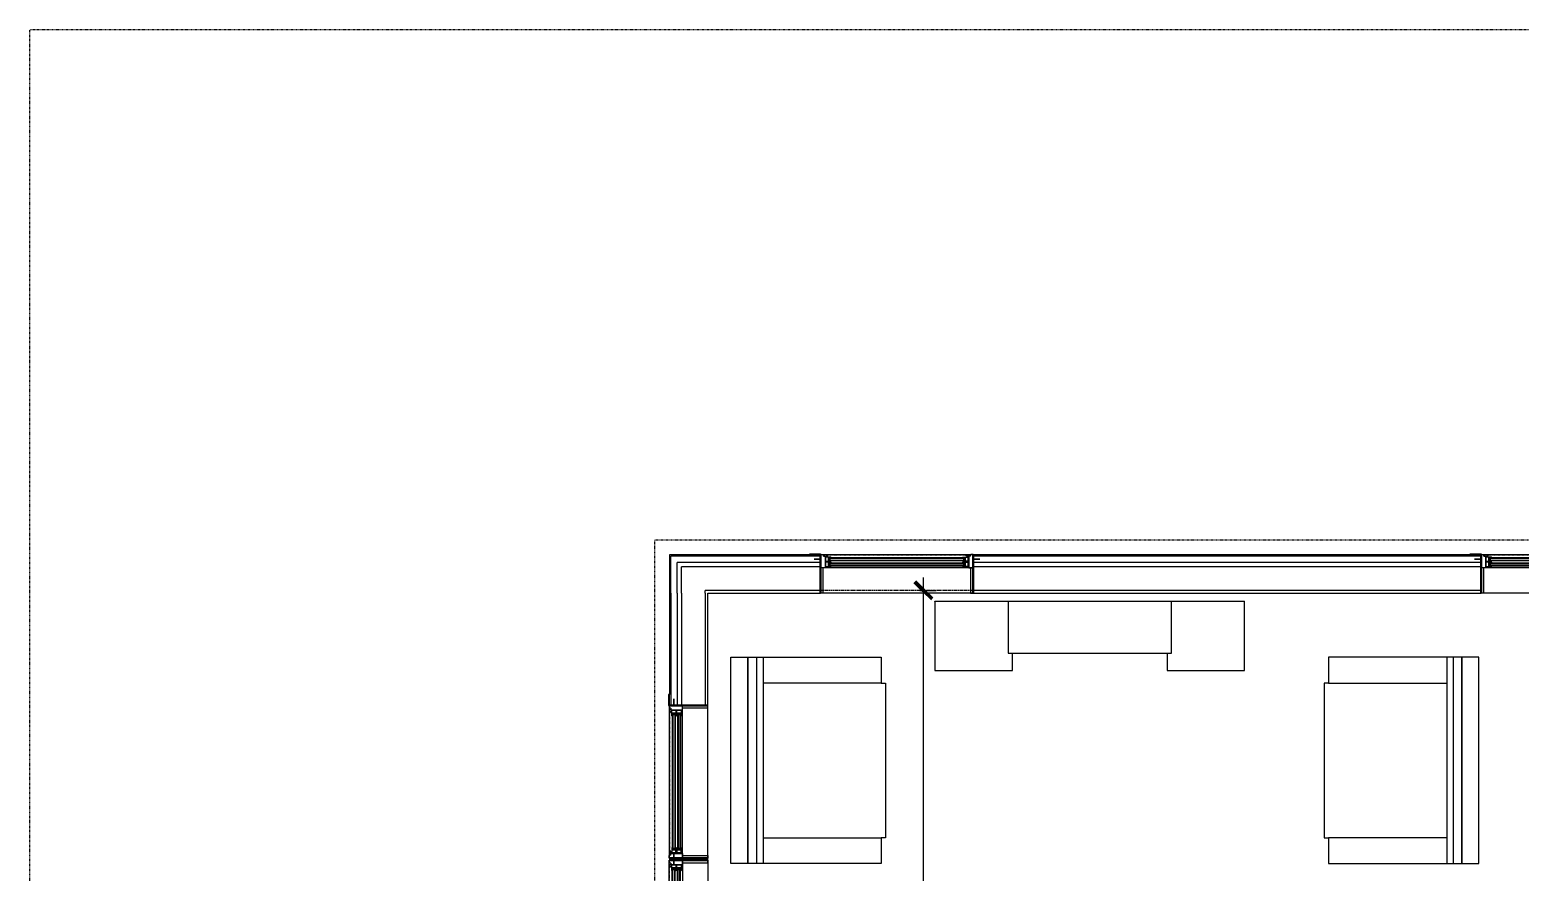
# Model space of a CAD drawing. Header units: inches. Extents: x -4010 to -1814, y 9846 to 12241.
# Drawn here: x -4009.5 to -3663.1, y 12045 to 12240.7 of the extents above; entities that cross this region are included whole.
import ezdxf

# ---------------------------------------------------------------- set-up
doc = ezdxf.new("R2010")
doc.units = ezdxf.units.IN
doc.header["$MEASUREMENT"] = 0
for name, pattern in [('Aligning Line 1_8_', [0.25, 0.125, -0.125]), ('Aligning Line 1_8__2_', [0.25, 0.125, -0.125]), ('Dash', [0.25, 0.125, -0.125]), ('Dash 3_32_', [0.1875, 0.09375, -0.09375])]:
    doc.linetypes.add(name, pattern=pattern)
for name, color, linetype, lineweight in [('0-1', 7, 'Continuous', 5), ('0-2', 7, 'Continuous', 9), ('A-ANNO-DIMS', 211, 'Continuous', 9), ('A-ANNO-DIMS-32', 211, 'Continuous', 9), ('A-DETL-1', 90, 'Dash 3_32_', 18), ('A-DETL-GENF-HDLN-1', 7, 'Dash', 9), ('A-DETL-GENF-HDLN-2', 1, 'Continuous', 18), ('A-GLAZ', 151, 'Continuous', 18), ('A-GLAZ-1', 10, 'Continuous', 30), ('A-GLAZ-2', 7, 'Continuous', 9), ('A-WALL-1', 7, 'Continuous', 9), ('A-WALL-2', 250, 'Continuous', 18), ('G-ANNO-SYMB', 111, 'Aligning Line 1_8_', 9), ('G-ANNO-SYMB-2', 147, 'Aligning Line 1_8__2_', 9), ('I-FURN', 30, 'Continuous', 9)]:
    doc.layers.add(name, color=color, linetype=linetype, lineweight=lineweight)
doc.styles.add('Century Gothic', font='ufonts.com_century-gothic.ttf', dxfattribs={"height": 3})
doc.dimstyles.new('OD_1__HACK_2', dxfattribs={"dimscale": 12, "dimtxt": 3.132505, "dimasz": 0.333333, "dimexe": 0.25, "dimexo": 0.166667, "dimgap": 0.041667, "dimtad": 1, "dimdec": 4, "dimrnd": 0.0625, "dimzin": 3, "dimdsep": 46, "dimlunit": 4, "dimtxsty": 'Century Gothic', "dimblk1": 'OBLIQUE', "dimblk2": 'OBLIQUE', "dimsah": 1, "dimcen": 0.09, "dimdle": 0.25, "dimazin": 0, "dimtfac": 1, "dimtdec": 4, "dimtix": 1, "dimtmove": 0, "dimatfit": 3, "dimfxl": 1, "dimtvp": 1, "dimtfill": 1, "dimfrac": 2, "dimtolj": 1, "dimtzin": 0, "dimarcsym": 2})

# ---------------------------------------------------------------- blocks, each defined once
blk = doc.blocks.new('Window-Double_Hung-Marvin-Essential - ESDH3066 - 2nd Floor-3033825-UNIT PLANS - 2ND _ 3RD FLOOR')
at = {"layer": 'A-DETL-GENF-HDLN-1'}
blk.add_line((16.1, 4.47), (-16.5, 4.47), dxfattribs=at)
at = {"layer": 'A-DETL-GENF-HDLN-2'}
for p, q in [((-19.25, 3.48), (-19.25, 3.44)), ((-17.75, 3.48), (-19.25, 3.48)), ((-17.75, 4.53), (-17.16, 4.53)), ((-17.75, 4.53), (-17.75, 1.44)), ((-17.08, 4.12), (-17.16, 4.53)), ((-17.08, 4.12), (-16.19, 4.12)), ((-16.85, 4.5), (-16.85, 4.12)), ((-16.3, 4.5), (-16.85, 4.5)), ((-16.38, 4.02), (-16.72, 4.02)), ((-16.72, 4.02), (-16.72, 1.44)), ((-15.34, 3.94), (-16.56, 3.94)), ((-16.56, 3), (-16.56, 3.94)), ((-16.38, 4.12), (-16.38, 4.02)), ((-16.3, 4.26), (-16.3, 4.5)), ((-16.18, 4.26), (-16.3, 4.26)), ((-16.19, 4.22), (-16.1, 4.22)), ((-16.19, 4.12), (-16.19, 4.22)), ((-16.18, 4.47), (-16.1, 4.47)), ((-16.18, 4.47), (-16.18, 4.26)), ((-16.1, 4.22), (-16.1, 4.47)), ((-15.94, 3.12), (-15.94, 3.84)), ((-15.94, 3.84), (-15.28, 3.84)), ((-15.84, 3.13), (-15.84, 3.82)), ((-15.54, 3.26), (-15.54, 3.7)), ((-15.34, 3.94), (-15.28, 3.88)), ((-15.28, 3.84), (-15.28, 3.88)), ((15.34, 3.94), (15.28, 3.88)), ((15.28, 3.84), (15.28, 3.88)), ((15.94, 3.84), (15.28, 3.84)), ((15.34, 3.94), (16.56, 3.94)), ((15.54, 3.26), (15.54, 3.7)), ((15.84, 3.13), (15.84, 3.82)), ((15.94, 3.12), (15.94, 3.84)), ((16.18, 4.47), (16.1, 4.47)), ((16.1, 4.22), (16.1, 4.47)), ((16.19, 4.22), (16.1, 4.22)), ((16.18, 4.47), (16.18, 4.26)), ((16.18, 4.26), (16.3, 4.26)), ((16.19, 4.12), (16.19, 4.22)), ((17.08, 4.12), (16.19, 4.12)), ((16.3, 4.26), (16.3, 4.5)), ((16.3, 4.5), (16.85, 4.5)), ((16.38, 4.12), (16.38, 4.02)), ((16.38, 4.02), (16.72, 4.02)), ((16.56, 3), (16.56, 3.94)), ((16.72, 4.02), (16.72, 1.44)), ((16.85, 4.5), (16.85, 4.12)), ((17.08, 4.12), (17.16, 4.53)), ((17.75, 4.53), (17.16, 4.53)), ((17.75, 4.53), (17.75, 1.44)), ((17.75, 3.48), (19.25, 3.48)), ((19.25, 3.48), (19.25, 3.44)), ((-19.25, 3.44), (-17.9, 3.44)), ((-17.9, 3.44), (-17.9, 3.33)), ((-17.9, 3.33), (-17.75, 3.33)), ((-16.72, 1.44), (-17.75, 1.44)), ((-17.13, 1.41), (-17.13, -4.44)), ((-16.56, 3), (-15.34, 3)), ((-15.34, 2.72), (-16.56, 2.72)), ((-16.56, 1.78), (-16.56, 2.72)), ((-16.56, 1.78), (-15.34, 1.78)), ((-15.28, 3.12), (-15.94, 3.12)), ((-15.94, 1.9), (-15.94, 2.62)), ((-15.94, 2.62), (-15.28, 2.62)), ((-15.28, 1.9), (-15.94, 1.9)), ((-15.84, 1.91), (-15.84, 2.6)), ((-15.54, 2.04), (-15.54, 2.48)), ((-15.34, 3), (-15.28, 3.06)), ((-15.34, 2.72), (-15.28, 2.66)), ((-15.34, 1.78), (-15.28, 1.84)), ((-15.28, 3.06), (-15.28, 3.12)), ((-15.28, 2.62), (-15.28, 2.66)), ((-15.28, 1.84), (-15.28, 1.9)), ((15.28, 3.06), (15.28, 3.12)), ((15.28, 3.12), (15.94, 3.12)), ((15.34, 3), (15.28, 3.06)), ((15.34, 2.72), (15.28, 2.66)), ((15.28, 2.62), (15.28, 2.66)), ((15.94, 2.62), (15.28, 2.62)), ((15.28, 1.84), (15.28, 1.9)), ((15.28, 1.9), (15.94, 1.9)), ((15.34, 1.78), (15.28, 1.84)), ((16.56, 3), (15.34, 3)), ((15.34, 2.72), (16.56, 2.72)), ((16.56, 1.78), (15.34, 1.78)), ((15.54, 2.04), (15.54, 2.48)), ((15.84, 1.91), (15.84, 2.6)), ((15.94, 1.9), (15.94, 2.62)), ((16.56, 1.78), (16.56, 2.72)), ((16.72, 1.44), (17.75, 1.44)), ((17.12, -4.44), (17.12, 1.41)), ((17.9, 3.33), (17.75, 3.33)), ((17.9, 3.44), (17.9, 3.33)), ((19.25, 3.44), (17.9, 3.44)), ((-17.13, -4.44), (-17.75, -4.44)), ((17.12, -4.44), (17.75, -4.44))]:
    blk.add_line(p, q, dxfattribs=at)
at = {"layer": 'A-GLAZ'}
for p, q in [((15.84, 3.82), (-15.84, 3.82)), ((15.84, 3.7), (-15.84, 3.7)), ((15.84, 3.26), (-15.84, 3.26)), ((15.84, 3.13), (-15.84, 3.13)), ((15.84, 2.6), (-15.84, 2.6)), ((15.84, 2.48), (-15.84, 2.48)), ((15.84, 2.04), (-15.84, 2.04)), ((15.84, 1.91), (-15.84, 1.91))]:
    blk.add_line(p, q, dxfattribs=at)
at = {"layer": 'A-GLAZ-1'}
for p, q in [((-17.75, 4.53), (-17.75, 1.44)), ((17.75, 1.44), (17.75, 4.53)), ((-17.75, 1.41), (-17.75, -4.44)), ((17.75, -4.44), (17.75, 1.41))]:
    blk.add_line(p, q, dxfattribs=at)
at = {"layer": 'A-GLAZ-2'}
for p, q in [((17.75, 4.53), (-17.75, 4.53)), ((20.27, 4.69), (17.75, 4.69)), ((17.75, 4.69), (17.75, 4.53)), ((17.75, 4.44), (20.27, 4.44)), ((20.27, 4.44), (20.27, 4.69)), ((-17.75, 1.44), (17.75, 1.44)), ((-17.75, -4.44), (17.75, -4.44))]:
    blk.add_line(p, q, dxfattribs=at)
blk = doc.blocks.new('Window-Double_Hung-Marvin-Essential - ESDH3066 - 2nd Floor-3033827-UNIT PLANS - 2ND _ 3RD FLOOR')
at = {"layer": 'A-DETL-GENF-HDLN-1'}
blk.add_line((16.1, -4.47), (-16.5, -4.47), dxfattribs=at)
at = {"layer": 'A-DETL-GENF-HDLN-2'}
for p, q in [((-17.13, 4.44), (-17.75, 4.44)), ((-17.13, -1.41), (-17.13, 4.44)), ((17.12, 4.44), (17.75, 4.44)), ((17.12, 4.44), (17.12, -1.41)), ((-19.25, -3.48), (-19.25, -3.44)), ((-19.25, -3.44), (-17.9, -3.44)), ((-17.9, -3.44), (-17.9, -3.33)), ((-17.9, -3.33), (-17.75, -3.33)), ((-16.72, -1.44), (-17.75, -1.44)), ((-17.75, -4.53), (-17.75, -1.44)), ((-16.72, -4.02), (-16.72, -1.44)), ((-16.56, -1.78), (-15.34, -1.78)), ((-16.56, -1.78), (-16.56, -2.72)), ((-15.34, -2.72), (-16.56, -2.72)), ((-16.56, -3), (-15.34, -3)), ((-16.56, -3), (-16.56, -3.94)), ((-15.28, -1.9), (-15.94, -1.9)), ((-15.94, -1.9), (-15.94, -2.62)), ((-15.94, -2.62), (-15.28, -2.62)), ((-15.28, -3.12), (-15.94, -3.12)), ((-15.94, -3.12), (-15.94, -3.84)), ((-15.84, -1.91), (-15.84, -2.6)), ((-15.84, -3.13), (-15.84, -3.82)), ((-15.54, -2.04), (-15.54, -2.48)), ((-15.54, -3.26), (-15.54, -3.7)), ((-15.34, -1.78), (-15.28, -1.84)), ((-15.34, -2.72), (-15.28, -2.66)), ((-15.34, -3), (-15.28, -3.06)), ((-15.28, -1.84), (-15.28, -1.9)), ((-15.28, -2.62), (-15.28, -2.66)), ((-15.28, -3.06), (-15.28, -3.12)), ((15.34, -1.78), (15.28, -1.84)), ((15.28, -1.84), (15.28, -1.9)), ((15.28, -1.9), (15.94, -1.9)), ((15.28, -2.62), (15.28, -2.66)), ((15.94, -2.62), (15.28, -2.62)), ((15.34, -2.72), (15.28, -2.66)), ((15.34, -3), (15.28, -3.06)), ((15.28, -3.06), (15.28, -3.12)), ((15.28, -3.12), (15.94, -3.12)), ((16.56, -1.78), (15.34, -1.78)), ((15.34, -2.72), (16.56, -2.72)), ((16.56, -3), (15.34, -3)), ((15.54, -2.04), (15.54, -2.48)), ((15.54, -3.26), (15.54, -3.7)), ((15.84, -1.91), (15.84, -2.6)), ((15.84, -3.13), (15.84, -3.82)), ((15.94, -1.9), (15.94, -2.62)), ((15.94, -3.12), (15.94, -3.84)), ((16.56, -1.78), (16.56, -2.72)), ((16.56, -3), (16.56, -3.94)), ((16.72, -4.02), (16.72, -1.44)), ((16.72, -1.44), (17.75, -1.44)), ((17.75, -4.53), (17.75, -1.44)), ((17.9, -3.33), (17.75, -3.33)), ((17.9, -3.44), (17.9, -3.33)), ((19.25, -3.44), (17.9, -3.44)), ((19.25, -3.48), (19.25, -3.44)), ((-17.75, -3.48), (-19.25, -3.48)), ((-17.75, -4.53), (-17.16, -4.53)), ((-17.08, -4.12), (-17.16, -4.53)), ((-17.08, -4.12), (-16.19, -4.12)), ((-16.85, -4.5), (-16.85, -4.12)), ((-16.3, -4.5), (-16.85, -4.5)), ((-16.38, -4.02), (-16.72, -4.02)), ((-15.34, -3.94), (-16.56, -3.94)), ((-16.38, -4.12), (-16.38, -4.02)), ((-16.18, -4.26), (-16.3, -4.26)), ((-16.3, -4.26), (-16.3, -4.5)), ((-16.19, -4.12), (-16.19, -4.22)), ((-16.19, -4.22), (-16.1, -4.22)), ((-16.18, -4.47), (-16.18, -4.26)), ((-16.18, -4.47), (-16.1, -4.47)), ((-16.1, -4.22), (-16.1, -4.47)), ((-15.94, -3.84), (-15.28, -3.84)), ((-15.34, -3.94), (-15.28, -3.88)), ((-15.28, -3.84), (-15.28, -3.88)), ((15.28, -3.84), (15.28, -3.88)), ((15.94, -3.84), (15.28, -3.84)), ((15.34, -3.94), (15.28, -3.88)), ((15.34, -3.94), (16.56, -3.94)), ((16.19, -4.22), (16.1, -4.22)), ((16.1, -4.22), (16.1, -4.47)), ((16.18, -4.47), (16.1, -4.47)), ((16.18, -4.47), (16.18, -4.26)), ((16.18, -4.26), (16.3, -4.26)), ((17.08, -4.12), (16.19, -4.12)), ((16.19, -4.12), (16.19, -4.22)), ((16.3, -4.26), (16.3, -4.5)), ((16.3, -4.5), (16.85, -4.5)), ((16.38, -4.12), (16.38, -4.02)), ((16.38, -4.02), (16.72, -4.02)), ((16.85, -4.5), (16.85, -4.12)), ((17.08, -4.12), (17.16, -4.53)), ((17.75, -4.53), (17.16, -4.53)), ((17.75, -3.48), (19.25, -3.48))]:
    blk.add_line(p, q, dxfattribs=at)
at = {"layer": 'A-GLAZ'}
for p, q in [((15.84, -1.91), (-15.84, -1.91)), ((15.84, -2.04), (-15.84, -2.04)), ((15.84, -2.48), (-15.84, -2.48)), ((15.84, -2.6), (-15.84, -2.6)), ((15.84, -3.13), (-15.84, -3.13)), ((15.84, -3.26), (-15.84, -3.26)), ((15.84, -3.7), (-15.84, -3.7)), ((15.84, -3.82), (-15.84, -3.82))]:
    blk.add_line(p, q, dxfattribs=at)
at = {"layer": 'A-GLAZ-1'}
for p, q in [((-17.75, -1.41), (-17.75, 4.44)), ((17.75, 4.44), (17.75, -1.41)), ((-17.75, -4.53), (-17.75, -1.44)), ((17.75, -1.44), (17.75, -4.53))]:
    blk.add_line(p, q, dxfattribs=at)
at = {"layer": 'A-GLAZ-2'}
for p, q in [((-17.75, 4.44), (17.75, 4.44)), ((-17.75, -1.44), (17.75, -1.44)), ((17.75, -4.53), (-17.75, -4.53)), ((17.75, -4.44), (20.27, -4.44)), ((17.75, -4.69), (17.75, -4.53)), ((20.27, -4.69), (17.75, -4.69)), ((20.27, -4.44), (20.27, -4.69))]:
    blk.add_line(p, q, dxfattribs=at)
blk = doc.blocks.new('CTR - 1st Phase - Shell_rvt-1-UNIT PLANS - 2ND _ 3RD FLOOR')
at = {"layer": 'A-WALL-1'}
for p, q in [((-3828.14, 12118.59), (-3860.72, 12118.59)), ((-3860.72, 12118.59), (-3860.72, 12118.34)), ((-3860.72, 12118.34), (-3860.72, 12109.71)), ((-3674.54, 12118.59), (-3790.11, 12118.59)), ((-3825.61, 12115.56), (-3825.61, 12115.59)), ((-3790.11, 12115.59), (-3790.11, 12115.56)), ((-3672.01, 12115.56), (-3672.01, 12115.59)), ((-3860.72, 12109.71), (-3860.72, 12086.1)), ((-3851.85, 12109.71), (-3825.61, 12109.71)), ((-3851.85, 12083.58), (-3851.85, 12109.71)), ((-3790.11, 12109.71), (-3672.01, 12109.71)), ((-3857.72, 12083.58), (-3857.69, 12083.58)), ((-3860.72, 12048.08), (-3860.72, 12047.58)), ((-3857.69, 12048.08), (-3857.72, 12048.08)), ((-3857.72, 12047.58), (-3857.69, 12047.58)), ((-3851.85, 12047.58), (-3851.85, 12048.08))]:
    blk.add_line(p, q, dxfattribs=at)
at = {"layer": 'A-WALL-2'}
for p, q in [((-3825.61, 12118.34), (-3860.47, 12118.34)), ((-3860.47, 12116.84), (-3860.47, 12118.34)), ((-3860.47, 12109.71), (-3860.47, 12116.84)), ((-3825.61, 12116.84), (-3858.97, 12116.84)), ((-3858.97, 12115.84), (-3858.97, 12116.84)), ((-3672.01, 12118.34), (-3790.11, 12118.34)), ((-3672.01, 12116.84), (-3790.11, 12116.84)), ((-3858.97, 12109.71), (-3858.97, 12115.84)), ((-3825.61, 12115.84), (-3857.97, 12115.84)), ((-3857.97, 12110.34), (-3857.97, 12115.84)), ((-3672.01, 12115.84), (-3790.11, 12115.84)), ((-3857.97, 12109.71), (-3857.97, 12110.34)), ((-3825.61, 12110.34), (-3852.47, 12110.34)), ((-3852.47, 12109.71), (-3852.47, 12110.34)), ((-3672.01, 12110.34), (-3790.11, 12110.34)), ((-3860.47, 12109.71), (-3860.47, 12083.58)), ((-3858.97, 12109.71), (-3858.97, 12083.58)), ((-3857.97, 12109.71), (-3857.97, 12083.58)), ((-3852.47, 12109.71), (-3852.47, 12083.58)), ((-3860.47, 12048.08), (-3860.47, 12047.58)), ((-3858.97, 12048.08), (-3858.97, 12047.58)), ((-3857.97, 12048.08), (-3857.97, 12047.58)), ((-3852.47, 12048.08), (-3852.47, 12047.58))]:
    blk.add_line(p, q, dxfattribs=at)
at = {"layer": '0-2'}
for name, p, rotation in [('Window-Double_Hung-Marvin-Essential - ESDH3066 - 2nd Floor-3033827-UNIT PLANS - 2ND _ 3RD FLOOR', (-3807.86, 12114.15), 180), ('Window-Double_Hung-Marvin-Essential - ESDH3066 - 2nd Floor-3033827-UNIT PLANS - 2ND _ 3RD FLOOR', (-3654.26, 12114.15), 180), ('Window-Double_Hung-Marvin-Essential - ESDH3066 - 2nd Floor-3033825-UNIT PLANS - 2ND _ 3RD FLOOR', (-3856.29, 12065.83), 89.99999999999991), ('Window-Double_Hung-Marvin-Essential - ESDH3066 - 2nd Floor-3033827-UNIT PLANS - 2ND _ 3RD FLOOR', (-3856.29, 12029.83), 269.9999999999999)]:
    blk.add_blockref(name, p, dxfattribs=dict(at, rotation=rotation))
blk = doc.blocks.new('CTR - 1st Phase - Structure_rvt-1-UNIT PLANS - 2ND _ 3RD FLOOR')
at = {"layer": 'G-ANNO-SYMB-2'}
for p in [(-3864.19, 9867.01), (-1904.06, 12122.03)]:
    blk.add_line(p, (-3864.19, 12122.03), dxfattribs=at)
blk = doc.blocks.new('Entertainment_Center_14771 - Entertainment_Center_14771-1352616-UNIT PLANS - 2ND _ 3RD FLOOR')
at = {"layer": 'I-FURN'}
for p, q in [((-36, 6.12), (-19, 6.12)), ((-36, 6), (-36, 6.12)), ((-19, 6), (-36, 6)), ((-19, 6), (-36, 6)), ((-36, 6), (-36, -10)), ((-19, 6.12), (19, 6.12)), ((-19, 6), (-19, 6.12)), ((19, 6), (-19, 6)), ((19, 6), (-19, 6)), ((-19, 6), (-19, -6)), ((19, 6.12), (36, 6.12)), ((19, 6.12), (19, 6)), ((36, 6), (19, 6)), ((19, -6), (19, 6)), ((36, 6), (19, 6)), ((36, 6), (36, 6.12)), ((36, -10), (36, 6)), ((-19, -6), (19, -6)), ((-18, -10), (-18, -6)), ((18, -6), (18, -10)), ((-36, -10), (-18, -10)), ((-35.34, -10), (-35.34, -10.03)), ((-35.34, -10.03), (-34.85, -10.03)), ((-34.85, -10.03), (-34.85, -10)), ((-19.66, -10), (-19.66, -10.03)), ((-19.66, -10.03), (-18.66, -10.03)), ((-18.66, -10.03), (-18.66, -10)), ((18, -10), (36, -10)), ((18.66, -10), (18.66, -10.03)), ((18.66, -10.03), (19.66, -10.03)), ((19.66, -10.03), (19.66, -10)), ((34.85, -10), (34.85, -10.03)), ((34.85, -10.03), (35.34, -10.03)), ((35.34, -10.03), (35.34, -10))]:
    blk.add_line(p, q, dxfattribs=at)
blk = doc.blocks.new('Couch-Both_Arms-Generic - 2-1523460-UNIT PLANS - 2ND _ 3RD FLOOR')
at = {"layer": 'I-FURN'}
for p, q in [((-24, 17.5), (-18, 17.5)), ((-24, -10), (-24, 17.5)), ((-18, 18.5), (18, 18.5)), ((-18, 17.5), (-18, 18.5)), ((-18, 17.5), (-18, -10)), ((18, 18.5), (18, 17.5)), ((18, 17.5), (24, 17.5)), ((18, -10), (18, 17.5)), ((24, 17.5), (24, -10)), ((-24, -10), (24, -10)), ((-24, -13.5), (-24, -10)), ((24, -10), (24, -13.5)), ((-24, -11.5), (24, -11.5)), ((-24, -13.5), (24, -13.5)), ((-24, -17.5), (-24, -13.5)), ((24, -13.5), (-24, -13.5)), ((24, -13.5), (24, -17.5)), ((24, -17.5), (-24, -17.5))]:
    blk.add_line(p, q, dxfattribs=at)
blk = doc.blocks.new('Couch-Both_Arms-Generic - 2-1352635-UNIT PLANS - 2ND _ 3RD FLOOR')
at = {"layer": 'I-FURN'}
for p, q in [((24, 17.5), (-24, 17.5)), ((-24, 17.5), (-24, 13.5)), ((24, 13.5), (24, 17.5)), ((-24, 13.5), (24, 13.5)), ((24, 13.5), (-24, 13.5)), ((-24, 13.5), (-24, 10)), ((-24, 11.5), (24, 11.5)), ((24, 10), (24, 13.5)), ((-24, 10), (-24, -17.5)), ((-24, 10), (24, 10)), ((-18, -17.5), (-18, 10)), ((18, 10), (18, -17.5)), ((24, -17.5), (24, 10)), ((-24, -17.5), (-18, -17.5)), ((-18, -17.5), (-18, -18.5)), ((-18, -18.5), (18, -18.5)), ((18, -18.5), (18, -17.5)), ((18, -17.5), (24, -17.5))]:
    blk.add_line(p, q, dxfattribs=at)
blk = doc.blocks.new('DIMBLOCK135-UNIT PLANS - 2ND _ 3RD FLOOR')
at = {"layer": 'A-ANNO-DIMS-32'}
for p, q in [((-3801.7, 11891.19), (-3801.7, 12113.34)), ((-3802.53, 12110.34), (-3798.7, 12110.34)), ((-3801.7, 12110.34), (-3802.53, 12110.34)), ((-3802.53, 11891.19), (-3798.7, 11891.19)), ((-3801.7, 11891.19), (-3802.53, 11891.19))]:
    blk.add_line(p, q, dxfattribs=at)
at = {"layer": 'A-ANNO-DIMS-32', "lineweight": 50}
for p, q in [((-3801.7, 12110.34), (-3803.7, 12112.34)), ((-3801.7, 12110.34), (-3799.7, 12108.34)), ((-3801.7, 11891.19), (-3803.7, 11893.19)), ((-3801.7, 11891.19), (-3799.7, 11889.19))]:
    blk.add_line(p, q, dxfattribs=at)
at = {"layer": 'A-ANNO-DIMS-32', "color": 0, "insert": (-3806.04, 11990.52), "char_height": 3, "width": 24.5827, "attachment_point": 1, "rotation": 90, "line_spacing_factor": 0.984502, "style": 'Century Gothic', "bg_fill": 3, "box_fill_scale": 1.25, "bg_fill_color": 256, "bg_fill_true_color": 13158600, "bg_fill_transparency": 0}
blk.add_mtext('18\' - 3 1/8"', dxfattribs=at)
blk = doc.blocks.new('_Oblique')
at = {"color": 0, "linetype": 'ByBlock', "lineweight": -2}
blk.add_line((-0.5, -0.5), (0.5, 0.5), dxfattribs=at)

msp = doc.modelspace()

# ---------------------------------------------------------------- linework, layer by layer
at = {"layer": 'A-DETL-1'}
msp.add_line((-3773.62757, 12110.3394), (-3836.62757, 12110.3394), dxfattribs=at)
at = {"layer": 'G-ANNO-SYMB'}
for p in [(-4009.5295, 9846.2766), (-1813.52288, 12240.74859)]:
    msp.add_line(p, (-4009.5295, 12240.74859), dxfattribs=at)

# ---------------------------------------------------------------- block references
at = {"layer": '0-1'}
for name in ['CTR - 1st Phase - Shell_rvt-1-UNIT PLANS - 2ND _ 3RD FLOOR', 'CTR - 1st Phase - Structure_rvt-1-UNIT PLANS - 2ND _ 3RD FLOOR']:
    msp.add_blockref(name, (0, 0), dxfattribs=at)
at = {"layer": 'I-FURN'}
msp.add_blockref('Entertainment_Center_14771 - Entertainment_Center_14771-1352616-UNIT PLANS - 2ND _ 3RD FLOOR', (-3763.00743, 12101.73515), dxfattribs=at)
for name, p, rotation in [('Couch-Both_Arms-Generic - 2-1523460-UNIT PLANS - 2ND _ 3RD FLOOR', (-3828.99716, 12070.78515), 270.0000000000335), ('Couch-Both_Arms-Generic - 2-1352635-UNIT PLANS - 2ND _ 3RD FLOOR', (-3689.99716, 12070.78515), 270.0000000000175)]:
    msp.add_blockref(name, p, dxfattribs=dict(at, rotation=rotation))

# ---------------------------------------------------------------- next in the draw order: dimensions: what is measured, and where the dimension line sits
at = {"layer": 'A-ANNO-DIMS'}
dim = msp.add_linear_dim(base=(-3801.69829, 12110.3394), p1=(-3804.52671, 11891.1894), p2=(-3804.52671, 12110.3394), angle=90, dimstyle='OD_1__HACK_2', override={"dimpost": '<>', "dimfxl": 219.15}, dxfattribs=at)
dim.commit()
dim.dimension.update_dxf_attribs({"geometry": 'DIMBLOCK135-UNIT PLANS - 2ND _ 3RD FLOOR', "text_midpoint": (-3803.93996, 12000.7644)})

doc.saveas('drawing.dxf')
